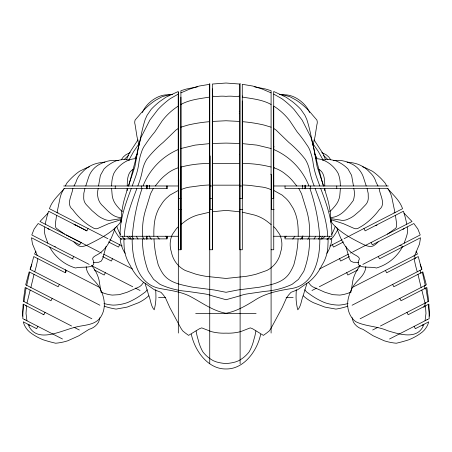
<?xml version="1.0" encoding="UTF-8"?>
<svg xmlns="http://www.w3.org/2000/svg" width="452" height="452" viewBox="0 0 452 452"><rect width="100%" height="100%" fill="white"/><g stroke="black" fill="none" stroke-linecap="round" stroke-linejoin="round"><path stroke-width="0.68" d="M146.866 239.187L146.866 236.385M146.866 185.196L146.866 188.851L146.866 185.247M149.482 188.817L149.516 185.218M167.003 236.266L167.003 238.888L120.187 238.888A30.527 30.527 0 0 0 125.102 253.295M178.286 168.15L178.286 91.479L166.025 97.152L159.742 101.519A78.529 78.529 0 0 0 151.2 109.316L147.098 115.271L145.171 119.497A140.538 140.538 0 0 0 141.442 133.803L135.436 160.533L128.65 185.975M178.32 249.753L178.32 165.63M242.289 101.028L242.289 198.597L239.673 198.597M242.492 198.157L242.492 193.84M273.714 106.96L273.714 198.597L271.748 198.597M305.134 188.8L305.134 185.207L305.134 188.851M111.684 185.975L111.712 183.405A33.262 33.262 0 0 1 113.768 173.54C117.949 165.703 126.984 158.737 136.007 158.675M309.727 236.266L309.337 225.006A71.309 71.309 0 0 0 305.947 208.259L301.518 193.727L298.851 188.597M127.108 190.642L127.142 188.591M298.179 236.266L298.213 235A81.987 81.987 0 0 0 297.512 221.972A43.352 43.352 0 0 0 293.099 208.225L290.433 203.988A28.222 28.222 0 0 0 283.969 196.716L282.257 195.162L273.748 190.439M296.275 289.63L296.094 294.998A49.228 49.228 0 0 0 297.817 309.823C301.269 305.834 301.354 299.642 303.388 294.981L306.964 283.308M365.821 266.663C365.685 271.951 362.097 276.268 358.572 279.884A34.725 34.725 0 0 0 348.825 296.439C346.046 305.275 348.08 315.812 355.679 321.632C365.651 326.598 377.375 326.078 387.562 330.706C399.636 334.299 418.264 340.452 423.925 324.293M127.232 185.975C127.311 180.071 127.391 172.314 133.38 169.212M309.71 238.888L309.547 243.159A92.519 92.519 0 0 1 303.789 271.302L298.473 279.347L292.071 284.348A80.241 80.241 0 0 1 264.646 291.376L247.623 293.851A39.917 39.917 0 0 0 239.413 295.981L226.034 299.727L212.649 295.981A42.398 42.398 0 0 0 204.44 293.851L187.416 291.376A80.247 80.247 0 0 1 159.997 284.348L153.59 279.347L148.279 271.302A92.519 92.519 0 0 1 142.516 243.159L142.357 238.888M319.818 238.888C320.027 257.894 314.694 284.042 292.608 288.359C279.138 290.568 265.38 292.986 253.86 300.829C245.159 306.173 236.159 311.36 226 313.27C212.333 310.823 201.253 302.072 189.168 295.885C179.811 291.387 169.443 290.387 159.392 288.359C137.306 284.042 131.973 257.894 132.182 238.888M340.373 188.591L340.006 193.185A20.21 20.21 0 0 1 335.096 205.92L333.745 207.496A30.476 30.476 0 0 1 329.649 211.626M26.544 305.851L26.03 313.411L26.939 320.767M124.277 236.266C125.164 219.689 131.012 203.971 136.86 188.591M98.53 185.975L100.395 175.37L104.016 168.958A36.132 36.132 0 0 1 116.294 160.765L123.057 159.336L129.645 159.985M23.69 304.388L22.882 312.146L22.826 318.66L51.46 333.35M425.061 320.767L425.97 313.411L425.456 305.851M23.967 301.586L26.08 287.952M351.074 291.382L352.967 280.042A34.606 34.606 0 0 1 359.176 267.064L360.182 265.539M56.59 215.316L55.381 223.616L55.46 226.831L56.251 228.22L64.529 234.108M44.844 226.949C43.2 232.514 46.177 237.955 47.805 243.182M57.037 212.604L60.037 198.083A26.425 26.425 0 0 1 63.732 189.269L64.088 188.591L167.003 188.597M98.186 188.591C96.79 194.117 97.598 200.349 101.514 204.683C107.169 209.897 112.661 217.813 121.243 217.519M29.696 272.149L26.708 285.336M312.999 145.352L315.038 136.538L316.925 124.503A6.424 6.424 0 0 0 316.801 119.927L312.795 115.311A74.812 74.812 0 0 0 296.659 100.395L289.839 96.683L282.562 94.677A18.758 18.758 0 0 0 279.556 94.649M84.925 188.591L83.806 193.349L83.705 198.202A10.085 10.085 0 0 0 86.456 204.841L92.027 210.649L96.095 214.107A25.809 25.809 0 0 0 101.327 217.87L104.163 219.214A11.475 11.475 0 0 0 112.147 220.005L121.113 218.615M30.312 269.522L33.742 256.566L65.354 272.788L66.546 270.46M30.872 287.472L34.024 274.375M106.079 246.419L102.734 258.538L101.265 261.098L98.672 262.284L93.428 262.346M26.984 303.134L30.165 290.048M330.61 222.113L331.118 220.084M260.663 334.254C257.363 350.436 244.193 369.295 226 368.968C207.807 369.295 194.637 350.436 191.337 334.254M127.56 188.591L124.232 199.739A77.303 77.303 0 0 0 122.548 207.479A54.534 54.534 0 0 0 121.317 220.322M121.085 219.785L120.52 221.61A10.272 10.272 0 0 1 119.938 223.005C111.712 232.853 99.847 238.78 88.564 244.464C85.586 245.752 82.337 247.244 79.066 246.063A17.673 17.673 0 0 1 73.891 241.854M115.316 227.311C111.791 238.323 106.853 250.261 95.79 255.527C94.502 256.408 92.519 257.29 92.66 259.109C98.389 270.2 81.32 265.861 75.625 268.03A43.499 43.499 0 0 1 49.675 247.086M126.413 159.878L129.023 153.595L137.95 139.883M142.403 112.61C146.069 102.943 158.912 93.355 169.692 94.993M85.778 185.975L88.4 177.856A22.741 22.741 0 0 1 100.886 163.664C106.31 160.912 112.588 159.692 118.627 160.658M128.424 185.975L134.871 166.652L138.578 146.504L141.097 137.238L149.872 120.068L157.85 109.604A87.185 87.185 0 0 1 170.218 98.649L178.286 94.095M404.195 243.182C405.823 237.955 408.8 232.514 407.156 226.949M72.941 188.591L72.772 189.055C71.828 195.501 65.862 204.451 72.665 209.564A65.534 65.534 0 0 0 85.061 222.525A48.567 48.567 0 0 0 90.841 226.537L94.219 228.475L96.129 228.808L98.016 228.35L108.576 223.689L121.368 219.542M31.793 264.284L30.001 269.364L99.909 305.236M131.238 188.591C125.549 203.908 119.616 219.672 120.085 236.266L178.32 236.266M132.216 185.975L135.142 177.941A68.388 68.388 0 0 0 138.804 163.556A50.748 50.748 0 0 1 141.578 151.945A21.916 21.916 0 0 1 145.346 144.623A121.887 121.887 0 0 1 154.748 132.024L162.189 120.853A62.483 62.483 0 0 1 178.286 106.067M137.843 185.975L138.47 184.309A83.191 83.191 0 0 0 142.363 170.726A34.262 34.262 0 0 1 146.137 160.336L147.103 158.85A107.768 107.768 0 0 1 163.212 142.369L175.992 130.023L178.286 128.458M178.201 180.783L178.721 179.506L178.721 209.587L181.342 209.587M414.716 255.442L419.541 243.944L420.524 237.746L379.477 258.81L378.279 256.482M37.855 326.372L36.663 328.7L23.272 321.83A19.758 19.758 0 0 0 31.51 333.412L32.002 333.796A56.692 56.692 0 0 0 43.177 339.785A150.363 150.363 0 0 0 55.664 343.232A55.743 55.743 0 0 0 67.743 340.797L78.84 335.785L88.993 329.361A15.634 15.634 0 0 0 98.547 322.169A30.307 30.307 0 0 0 99.881 317.666M43.081 314.338L43.833 314.722L45.03 312.394M52.2 298.416L51.008 300.744L25.165 287.483L23.261 301.224L71.569 326.011M59.376 284.438L58.178 286.766L29.16 271.878L25.674 284.805L91.863 318.767M72.523 258.81L73.721 256.482M80.891 242.504L79.699 244.831L38.166 223.52L34.166 228.978L31.781 234.961L89.157 264.403M45.223 224.198A104.977 104.977 0 0 1 48.579 211.208L86.869 230.853L88.067 228.526M105.356 272.697L104.163 275.031L94.14 269.884M112.531 258.719L111.333 261.053L102.615 256.578M119.701 244.741L118.509 247.074L108.474 241.922M242.289 172.223L242.583 171.664M74.004 185.975L75.902 182.309A20.685 20.685 0 0 1 82.23 172.319A29.307 29.307 0 0 1 99.039 162.901L99.638 162.799A39.386 39.386 0 0 1 104.966 162.149M320.886 239.272L322.542 236.232M128.961 159.985L133.685 151.471L138.86 143.99M65.286 185.975L66.924 183.032A65.015 65.015 0 0 1 79.439 171.314L87.191 167.511A25.854 25.854 0 0 1 89.355 166.816M143.516 282.438L141.386 285.257L139.628 286.675L127.136 292.258L119.221 294.67L112.203 295.094A38.431 38.431 0 0 1 100.903 292.02M318.349 239.153L320.18 236.351M300.659 239.289L302.947 235.887M121.277 159.855L123.34 156.895L126.08 154.578L130.249 152.64M284.901 237.712L286.133 236.136M153.217 188.597L150.55 193.727L146.12 208.259A71.314 71.314 0 0 0 142.725 225.006L142.335 236.266M292.698 239.063L294.885 236.3M155.268 185.975L158.788 181.653A42.578 42.578 0 0 1 166.025 174.602A34.448 34.448 0 0 1 178.32 167.76M422.208 325.666L422.891 324.824M64.24 188.591C58.862 194.976 52.172 200.524 49.443 208.705L102.158 235.758M147.335 289.76L145.414 291.947L140.662 295.376A73.343 73.343 0 0 1 127.583 302.546A45.488 45.488 0 0 1 113.028 305.117A43.838 43.838 0 0 1 103.983 303.495M404.161 228.486L402.935 229.526M48.008 213.124L39.968 221.503L99.157 251.877M178.32 226.734L176.466 228.565L172.381 234.396A23.781 23.781 0 0 0 171.41 252.041A25.945 25.945 0 0 0 182.806 269.087L185.19 270.465L195.699 274.121A111.616 111.616 0 0 0 206.327 276.392L226.034 278.449L245.735 276.392A111.491 111.491 0 0 0 256.369 274.121L266.878 270.465L269.256 269.087A25.945 25.945 0 0 0 280.652 252.041A23.781 23.781 0 0 0 279.681 234.396L275.596 228.565L273.748 226.734M124.108 159.618L128.617 155.234M180.936 224.548L183.314 222.695A38.787 38.787 0 0 1 197.784 214.994L209.739 212.163M330.344 239.334L332.779 237.481A61.031 61.031 0 0 0 337.96 229.243M387.471 234.108L395.749 228.22L396.54 226.831L396.619 223.616L395.41 215.316M180.907 104.468C189.394 99.773 199.179 98.773 208.581 97.253L209.711 97.095M178.32 190.439L169.811 195.162L168.099 196.716A28.256 28.256 0 0 0 161.635 203.988L158.968 208.225A43.381 43.381 0 0 0 154.55 221.972A81.976 81.976 0 0 0 153.855 235L153.883 236.266M329.836 246.024L342.215 239.667M344.102 238.701L349.147 236.113M349.842 235.758L402.557 208.705C399.828 200.518 393.138 194.976 387.759 188.591M343.56 241.922L333.525 247.069L332.333 244.741M319.553 268.957L348.464 254.12M350.447 253.103L352.119 252.244M352.842 251.877L412.032 221.503L403.992 213.118M349.419 256.578L340.701 261.047L339.503 258.719M311.982 290.5L316.649 288.105M319.327 286.732L360.182 265.765M362.843 264.403L420.219 234.961L417.834 228.978L413.834 223.52L372.301 244.831L371.109 242.504M357.894 269.884L347.87 275.025L346.678 272.697M352.797 287.218L353.362 286.924M354.08 286.557L417.433 254.047L416.998 253.001A30.809 30.809 0 0 0 416.021 251.64M352.091 305.236L421.998 269.364L420.207 264.284M360.137 318.767L426.326 284.805L422.84 271.878L393.822 286.766L392.624 284.438M372.663 330L377.951 327.282M380.431 326.011L428.739 301.224L426.835 287.483L400.992 300.744L399.8 298.416M389.505 339.011L399.98 333.638M400.54 333.35L429.174 318.66L429.117 312.146L428.31 304.388M347.718 306.077L346.43 306.642A72.812 72.812 0 0 1 335.943 309.1L324.898 307.094L313.456 302.71A41.618 41.618 0 0 1 303.298 295.828M180.907 92.869L189.942 88.982L199.264 86.033L209.711 84.309L209.711 249.753L212.361 249.753L212.327 84.038L226 83.032L239.673 84.038L239.673 249.753L242.323 249.753L242.289 84.309L252.736 86.033L262.058 88.982L271.093 92.869M180.907 127.176L188.015 125.051A144.906 144.906 0 0 1 209.711 121.667M180.936 189.586L182.235 189.145A31.504 31.504 0 0 1 191.484 186.868L202.654 185.365L209.739 184.958M180.907 148.522L195.049 145.115L209.711 143.606M315.993 158.675C325.016 158.737 334.051 165.703 338.232 173.54A33.256 33.256 0 0 1 340.288 183.405L340.316 185.975M375.714 225.424L377.008 225.152M282.308 94.993C293.082 93.355 305.931 102.943 309.597 112.61M212.327 154.539L212.683 154.488M197.761 86.722L186.422 89.021L180.907 90.688L180.907 249.753L180.907 97.152M212.361 211.796L226.034 210.378L239.707 211.796M273.714 146.894L274.195 146.843M333.373 160.658C339.412 159.692 345.684 160.912 351.114 163.664A22.741 22.741 0 0 1 363.6 177.856L366.222 185.975M322.349 159.985L328.943 159.33L335.7 160.765A36.12 36.12 0 0 1 347.983 168.958L351.605 175.37L353.464 185.975M55.381 246.724L54.805 246.775M212.327 121.435L226 120.757L239.673 121.435M239.707 185.167L212.361 185.167M212.327 96.756L220.277 96.203A40.381 40.381 0 0 1 226 96.349A40.381 40.381 0 0 1 231.723 96.203L239.673 96.756M358.572 262.346L353.328 262.284L350.735 261.098L349.266 258.538L345.916 246.419M212.327 113.548L212.79 113.531M212.327 95.948L212.965 95.931M212.327 143.47L226 143.098L239.673 143.47M209.739 163.449L205.858 163.528A113.667 113.667 0 0 0 186.173 165.833L180.936 167.025L180.936 249.753L178.286 249.753M330.757 217.519C340.774 217.163 347.825 207.897 353.3 200.473C354.588 196.626 354.814 192.529 353.814 188.591M239.707 163.398L212.361 163.398M63.681 185.975L178.32 185.975M209.739 185.975L212.632 185.975M239.673 185.975L242.289 185.975M273.748 185.975L388.319 185.975M178.286 198.597L180.936 198.597M209.711 198.597L212.327 198.597M212.762 209.587L210.146 209.587L210.146 155.946M240.108 209.587L242.73 209.587M274.149 209.587L271.533 209.587L271.533 175.11A49.81 49.81 0 0 0 270.827 174.167M273.748 236.266L331.915 236.266C332.384 219.672 326.451 203.908 320.762 188.597M271.093 249.753L273.748 249.753L273.714 91.479L285.975 97.152L292.258 101.519A78.473 78.473 0 0 1 300.8 109.316L304.902 115.271L306.829 119.497A140.075 140.075 0 0 1 310.558 133.803L316.564 160.539L323.349 185.975M158.55 297.648L165.517 297.648M286.133 297.648L293.133 297.648M195.688 313.518L256.098 313.518M242.323 163.449L246.204 163.528A113.661 113.661 0 0 1 265.889 165.833L271.127 167.025M239.035 95.931L239.673 95.948M239.21 113.531L239.673 113.548M242.323 184.958L249.323 185.354L260.584 186.868A31.504 31.504 0 0 1 269.827 189.145L271.127 189.586M242.289 143.606L256.951 145.115L271.093 148.522M254.239 86.722L265.578 89.021L271.093 90.688L271.093 333.056M242.289 97.095L243.419 97.253C252.821 98.773 262.612 99.773 271.093 104.468M239.317 154.488L239.673 154.539M330.887 218.615L339.847 220.005A11.475 11.475 0 0 0 347.837 219.214L350.673 217.87A25.589 25.589 0 0 0 355.905 214.107L359.973 210.649L365.544 204.841A10.08 10.08 0 0 0 368.295 198.196L368.194 193.343L367.075 188.591M242.323 212.163L254.278 214.994A38.787 38.787 0 0 1 268.754 222.695L271.127 224.548M74.992 225.152L76.286 225.424M330.632 219.542L343.424 223.689L353.984 228.35L355.871 228.808L357.781 228.475L361.159 226.537A48.573 48.573 0 0 0 366.939 222.525A65.534 65.534 0 0 0 379.335 209.564C386.138 204.445 380.172 195.501 379.228 189.055L379.058 188.591M271.093 127.176L263.985 125.051A144.906 144.906 0 0 0 242.289 121.667M399.997 245.334L402.964 246.532M104.316 306.077L105.598 306.642A72.834 72.834 0 0 0 116.085 309.1L127.136 307.094L138.572 302.71A41.618 41.618 0 0 0 148.736 295.828M321.784 152.64L325.948 154.578L328.689 156.895A66.743 66.743 0 0 1 330.751 159.855M102.853 236.113L107.898 238.701M109.751 239.639L122.198 246.024M74.009 224.237L86.874 230.842M66.184 234.938L81.4 242.747M103.751 254.216L132.498 268.968M99.881 252.244L101.553 253.103M91.818 265.765L132.707 286.732M135.385 288.105L140.052 290.5M73.179 259.132L31.476 237.746L32.459 243.944L37.284 255.442M97.92 286.557L34.567 254.047L35.002 253.001A30.787 30.787 0 0 1 35.979 251.64M98.638 286.924L99.203 287.218M74.049 327.282L79.337 330M43.833 314.722L23.12 304.094L22.6 315.389A7.82 7.82 0 0 0 22.792 316.214M52.02 333.638L62.495 339.011M273.714 94.095L281.782 98.649A87.27 87.27 0 0 1 294.15 109.604L302.128 120.068L310.903 137.238L313.422 146.504L317.129 166.652L323.575 185.975M318.62 169.212C324.609 172.314 324.689 180.071 324.768 185.975M273.714 128.458L276.008 130.023L288.788 142.369A107.689 107.689 0 0 1 304.897 158.85L305.863 160.336A34.262 34.262 0 0 1 309.637 170.726A83.117 83.117 0 0 0 313.53 184.309L314.157 185.975M121.684 239.334L119.255 237.481A61.043 61.043 0 0 1 114.073 229.243M49.065 229.526L47.839 228.486M323.417 155.234L327.92 159.618M304.693 289.76L306.62 291.947L311.371 295.376A73.337 73.337 0 0 0 324.446 302.546A45.488 45.488 0 0 0 339.006 305.117A43.838 43.838 0 0 0 348.051 303.495M29.109 324.824L29.792 325.672M296.794 185.975L293.28 181.653A42.584 42.584 0 0 0 286.043 174.602A34.459 34.459 0 0 0 273.748 167.76M157.115 236.3L159.302 239.063M165.867 236.136L167.099 237.712M313.14 143.99L318.315 151.471L323.039 159.985M149.053 235.887L151.341 239.289M91.818 265.539L92.824 267.064A34.606 34.606 0 0 1 99.033 280.048L100.926 291.382M131.82 236.351L133.651 239.159M314.05 139.883L322.977 153.595L325.587 159.878M413.964 255.832L415.614 258.487M386.714 185.975L385.076 183.032A65.015 65.015 0 0 0 372.561 171.314L364.809 167.511A25.854 25.854 0 0 0 362.645 166.816M308.518 282.438L310.648 285.257L312.4 286.675L324.898 292.252L332.808 294.67L339.825 295.094A38.431 38.431 0 0 0 351.131 292.02M129.458 236.232L131.114 239.272M28.075 324.293C36.103 344.435 60.715 330.661 75.038 327.304C83.575 324.841 94.423 325.638 100.254 317.694C104.666 311.541 105.26 303.569 103.175 296.439A34.725 34.725 0 0 0 93.428 279.884C89.903 276.268 86.315 271.951 86.179 266.663M377.996 185.975L376.098 182.309A20.679 20.679 0 0 0 369.764 172.319A29.301 29.301 0 0 0 352.961 162.901L352.362 162.799A39.375 39.375 0 0 0 347.034 162.149M363.933 228.526L365.131 230.853L403.421 211.208A104.966 104.966 0 0 1 406.777 224.198M385.454 270.46L386.646 272.788L418.258 256.566L421.688 269.522M406.969 312.394L408.167 314.722L428.88 304.094L429.4 315.389A7.825 7.825 0 0 1 429.208 316.214M414.145 326.372L415.337 328.7L428.728 321.83A19.758 19.758 0 0 1 420.49 333.412L419.998 333.791A56.703 56.703 0 0 1 408.823 339.78A150.33 150.33 0 0 1 396.336 343.232A55.737 55.737 0 0 1 384.256 340.797L373.16 335.785L363.007 329.361A15.634 15.634 0 0 1 353.453 322.169A30.324 30.324 0 0 1 352.119 317.666M145.035 283.308L148.612 294.981C150.663 299.625 150.708 305.851 154.183 309.823A48.929 48.929 0 0 0 155.906 294.998L155.725 289.63M319.784 185.975L316.858 177.941A75.574 75.574 0 0 1 313.196 163.556A50.726 50.726 0 0 0 310.422 151.945A21.911 21.911 0 0 0 306.654 144.623A122.113 122.113 0 0 0 297.252 132.024L289.811 120.853A62.489 62.489 0 0 0 273.714 106.067M315.14 188.591C320.993 203.959 326.836 219.689 327.723 236.266M420.015 270.386L420.953 273.387M336.683 227.311C340.209 238.323 345.147 250.261 356.21 255.527C357.498 256.408 359.481 257.29 359.34 259.109C353.611 270.2 370.68 265.861 376.375 268.03A43.499 43.499 0 0 0 402.325 247.086M330.915 219.785L331.48 221.61A10.277 10.277 0 0 0 332.062 223.005C340.288 232.853 352.153 238.78 363.436 244.464C366.414 245.752 369.663 247.244 372.934 246.063A17.668 17.668 0 0 0 378.109 241.854M324.44 188.591L327.768 199.739A77.264 77.264 0 0 1 329.452 207.479A54.534 54.534 0 0 1 330.683 220.327M120.916 220.084L121.424 222.113M421.835 290.048L425.016 303.134M421.128 287.472L417.976 274.37M425.292 285.331L422.304 272.149M139.001 145.352L136.962 136.538L135.075 124.503A6.424 6.424 0 0 1 135.199 119.927L139.205 115.311A74.823 74.823 0 0 1 155.341 100.395L162.161 96.683L169.438 94.677A18.758 18.758 0 0 1 172.444 94.649M424.428 285.777L425.146 289.077M425.92 287.952L428.033 301.586M394.963 212.604L391.963 198.083A26.431 26.431 0 0 0 388.268 189.269L387.912 188.591L285.031 188.591L285.031 185.975M65.382 269.708L65.715 272.505M111.627 188.591L111.994 193.185A20.21 20.21 0 0 0 116.904 205.92L118.254 207.496A30.487 30.487 0 0 0 122.351 211.626M324.858 188.591L324.892 190.642M336.763 185.975L336.763 188.591M310.693 185.975L310.693 188.591M302.518 185.201L302.518 188.874M302.518 236.153L302.518 239.187M285.031 236.266L285.031 238.888L331.813 238.888A30.521 30.521 0 0 1 326.892 253.295M240.108 83.411L240.108 363.775M212.327 88.863L212.327 249.753M209.739 83.411L209.739 363.775M178.32 92.44L178.32 333.056M178.286 96.027L178.286 167.952M166.969 236.266L166.969 238.888M146.894 185.235L146.894 188.8M146.866 236.057L146.866 239.153M141.306 185.975L141.306 188.591M115.237 185.975L115.237 188.591M124.04 238.888A22.916 22.916 0 0 0 123.995 243.21L124.068 245.091A38.816 38.816 0 0 0 130.176 265.42A48.652 48.652 0 0 0 142.301 281.342L154.302 289.709L160.985 292.325L163.375 294.981L165.477 297.874L169.749 307.445L180.811 328.045L182.67 330.853L185.314 333L188.591 335.373L199.479 328.723L201.728 327.875L211.372 331.638A49.737 49.737 0 0 0 226 333.141A49.737 49.737 0 0 0 240.628 331.638L250.272 327.875L252.521 328.723L263.409 335.373L266.686 333L269.33 330.853L271.189 328.045L282.251 307.445L286.523 297.874L288.625 294.981L291.015 292.325L297.698 289.709L309.699 281.342A48.635 48.635 0 0 0 321.824 265.42A38.816 38.816 0 0 0 327.932 245.091L328.005 243.21A22.916 22.916 0 0 0 327.96 238.888M309.569 236.532A85.807 85.807 0 0 1 307.784 239.328M144.216 239.328A85.79 85.79 0 0 1 142.431 236.532M138.001 239.119A67.936 67.936 0 0 1 136.498 236.628M315.502 236.628A67.947 67.947 0 0 1 313.999 239.119M57.59 212.886A20.826 20.826 0 0 1 58.003 212.711M24.979 319.762A7.82 7.82 0 0 1 24.674 319.468M25.51 305.868A70.704 70.704 0 0 1 25.289 305.207M393.997 212.706A20.832 20.832 0 0 1 394.41 212.886M427.326 319.468A7.825 7.825 0 0 1 427.021 319.762M425.513 302.88A70.456 70.456 0 0 1 423.835 307.439M135.108 157.963A89.349 89.349 0 0 1 137.142 154.358M314.858 154.358A89.343 89.343 0 0 1 316.892 157.963M37.838 258.668A108.87 108.87 0 0 1 34.731 271.793M417.269 271.788A108.892 108.892 0 0 1 414.162 258.668M324.982 236.317A18.764 18.764 0 0 1 321.886 239.08M331.508 234.475A23.012 23.012 0 0 0 334.017 229.593A33.228 33.228 0 0 0 335.288 226.26M329.83 236.656A23.012 23.012 0 0 1 326.864 239.515M130.148 239.08A18.764 18.764 0 0 1 127.052 236.317M116.746 226.26A33.222 33.222 0 0 0 118.017 229.593A23.012 23.012 0 0 0 120.526 234.475M125.17 239.515A23.012 23.012 0 0 1 122.198 236.656M212.327 111.537A23.803 23.803 0 0 1 212.768 111.537M239.232 111.537A23.668 23.668 0 0 1 239.673 111.537M242.515 183.794A23.261 23.261 0 0 1 242.458 178.128M298.071 238.888A114.35 114.35 0 0 1 295.614 257.713L293.913 264.589A47.957 47.957 0 0 1 289.461 273.228C282.907 283.184 270.691 284.698 259.911 287.144L237.893 289.964L226.034 292.297L214.169 289.964L192.151 287.144C181.371 284.703 169.161 283.178 162.607 273.228A47.889 47.889 0 0 1 158.155 264.589L156.448 257.713A114.333 114.333 0 0 1 153.991 238.888M196.123 330.926A51.94 51.94 0 0 0 198.083 339.435A46.155 46.155 0 0 0 202.773 351.718A32.148 32.148 0 0 0 213.457 360.775L216.514 361.95A44.646 44.646 0 0 0 226 363.544A44.646 44.646 0 0 0 235.486 361.95L238.543 360.775A32.148 32.148 0 0 0 249.227 351.718A46.172 46.172 0 0 0 253.917 339.435A51.935 51.935 0 0 0 255.872 330.926M242.289 96.056A7.272 7.272 0 0 1 242.583 96.095M209.417 96.095A7.26 7.26 0 0 1 209.711 96.056M273.714 149.493A65.63 65.63 0 0 1 308.953 185.975M309.97 188.591A193.354 193.354 0 0 1 319.688 236.266M132.312 236.266A193.343 193.343 0 0 1 142.03 188.591M143.047 185.975A65.63 65.63 0 0 1 178.286 149.493M273.714 168.082A33.273 33.273 0 0 1 274.251 167.681M166.969 185.975L166.969 188.591L166.969 185.975"/></g></svg>
